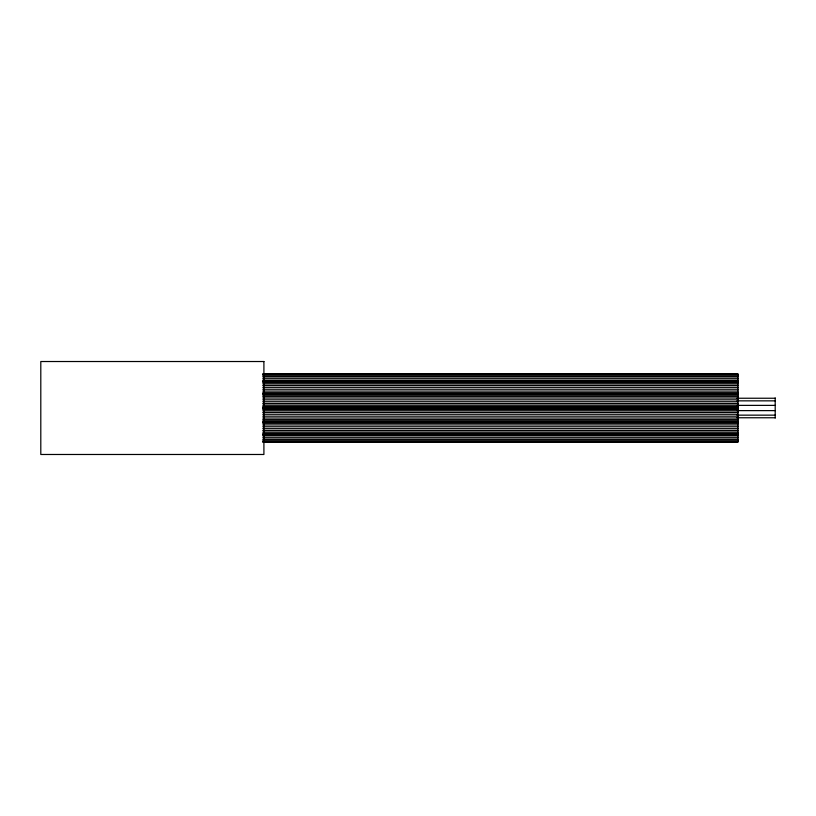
<?xml version="1.0" encoding="UTF-8"?>
<svg xmlns="http://www.w3.org/2000/svg" width="816" height="816" viewBox="0 0 816 816"><rect width="100%" height="100%" fill="white"/><g stroke="black" fill="none" stroke-linecap="round" stroke-linejoin="round"><path stroke-width="1.22" d="M262.742 373.84L738.011 373.84L738.011 442.16L262.742 442.16M262.742 374.34L738.011 374.34M262.742 375.289L738.011 375.289M262.742 376.625L738.011 376.625M262.742 378.277L738.011 378.277M262.742 380.113L738.011 380.113M262.742 381.062L738.011 381.062M262.742 381.551L738.011 381.551M262.742 382.5L738.011 382.5M262.742 383.846L738.011 383.846M262.742 385.489L738.011 385.489M262.742 387.325L738.011 387.325M262.742 389.232L738.011 389.232M262.742 391.068L738.011 391.068M262.742 392.71L738.011 392.71M262.742 393.567L738.011 393.567M262.742 394.057L738.011 394.057M262.742 395.005L738.011 395.005M262.742 396.352L738.011 396.352M262.742 397.994L738.011 397.994M736.96 398.239L775.2 398.239M262.742 399.83L738.011 399.83M736.96 400.85L775.2 400.85M262.742 401.737L738.011 401.737M262.742 403.563L738.011 403.563M262.742 405.215L738.011 405.215M736.96 405.379L775.2 405.379M262.742 406.562L738.011 406.562M262.742 407.51L738.011 407.51M262.742 408L738.011 408M262.742 408.49L738.011 408.49M262.742 409.438L738.011 409.438M736.96 410.621L775.2 410.621M262.742 410.785L738.011 410.785M262.742 412.437L738.011 412.437M262.742 414.263L738.011 414.263M736.96 415.15L775.2 415.15M262.742 416.17L738.011 416.17M736.96 417.761L775.2 417.761M262.742 418.006L738.011 418.006M262.742 419.648L738.011 419.648M262.742 420.995L738.011 420.995M262.742 421.943L738.011 421.943M262.742 422.433L738.011 422.433M262.742 423.29L738.011 423.29M262.742 424.932L738.011 424.932M262.742 426.768L738.011 426.768M262.742 428.675L738.011 428.675M262.742 430.511L738.011 430.511M262.742 432.154L738.011 432.154M262.742 433.5L738.011 433.5M262.742 434.449L738.011 434.449M262.742 434.938L738.011 434.938M262.742 435.887L738.011 435.887M262.742 437.723L738.011 437.723M262.742 439.375L738.011 439.375M262.742 440.711L738.011 440.711M262.742 441.66L738.011 441.66M775.2 397.892L775.2 418.108M263.905 361.519L40.8 361.519L40.8 454.481L263.905 454.481L263.905 361.519"/></g></svg>
